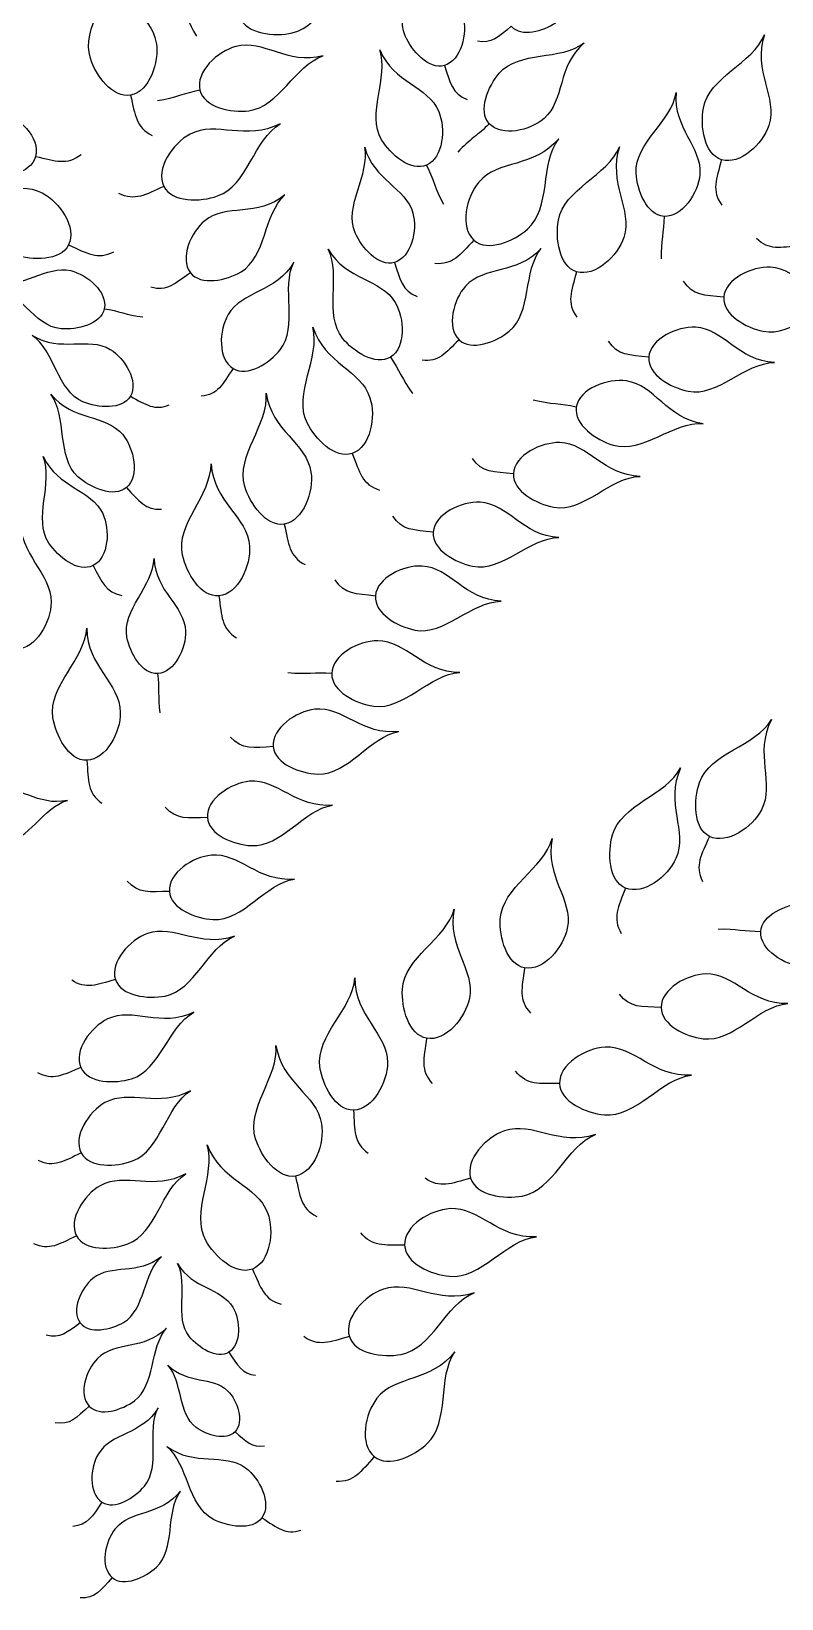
# Model space of a CAD drawing. Extents: x 5.1 to 68.9, y 5.1 to 68.9.
# Drawn here: x 38.26 to 44.72, y 38.67 to 52.16 of the extents above; entities that cross this region are included whole.
import ezdxf

# ---------------------------------------------------------------- set-up
doc = ezdxf.new("R2010")
doc.units = 0
doc.layers.add('View004', color=7, linetype='CONTINUOUS')

msp = doc.modelspace()

# ---------------------------------------------------------------- linework, layer by layer
at = {"layer": 'View004', "color": 1}
for p, q in [((41.818736, 51.867809), (41.818736, 51.867809)), ((39.116753, 51.611479), (39.116753, 51.611479)), ((39.713957, 51.654506), (39.713957, 51.654506)), ((42.204971, 51.366539), (42.204971, 51.366541)), ((38.29994, 51.084808), (38.29994, 51.084808)), ((41.663839, 51.00959), (41.663839, 51.00959)), ((44.204262, 51.056396), (44.204264, 51.056396)), ((39.403402, 50.827052), (39.403402, 50.827052)), ((43.708973, 50.568634), (43.708973, 50.568634)), ((42.072893, 50.363107), (42.072895, 50.363107)), ((38.583541, 50.322656), (38.583541, 50.322656)), ((39.632218, 50.083324), (39.632218, 50.083324)), ((41.388172, 50.171965), (41.388172, 50.171965)), ((42.956138, 50.092003), (42.956141, 50.092003)), ((44.223326, 49.872096), (44.223326, 49.872096)), ((38.890903, 49.773104), (38.890903, 49.773104)), ((41.945361, 49.50574), (41.945363, 49.50574)), ((39.999221, 49.258307), (39.99922, 49.258307)), ((41.353149, 49.356601), (41.353148, 49.356601)), ((43.577666, 49.355987), (43.577666, 49.355987)), ((39.114857, 49.019804), (39.114857, 49.019804)), ((42.953944, 48.926759), (42.953944, 48.926759)), ((41.025065, 48.52753), (41.025062, 48.52753)), ((42.412937, 48.35248), (42.412937, 48.35248)), ((39.081105, 48.234401), (39.081104, 48.234401)), ((40.440379, 47.919337), (40.440379, 47.919337)), ((41.722329, 47.849406), (41.722329, 47.849406)), ((38.794076, 47.562035), (38.794076, 47.562035)), ((39.878027, 47.301665), (39.878027, 47.301665)), ((41.224506, 47.30031), (41.224506, 47.30031)), ((39.350137, 46.632319), (39.350137, 46.632319)), ((40.848312, 46.632302), (40.848312, 46.632302)), ((38.740895, 45.885938), (38.740895, 45.885938)), ((40.344281, 46.003834), (40.344281, 46.003834)), ((39.778687, 45.393965), (39.778687, 45.393965)), ((44.100318, 45.230886), (44.100318, 45.230886)), ((39.450614, 44.757587), (39.450614, 44.757587)), ((43.376919, 44.786392), (43.376919, 44.786392)), ((44.541673, 44.410529), (44.541673, 44.410529)), ((38.986733, 43.999161), (38.986733, 43.999162)), ((42.509254, 44.098653), (42.509254, 44.098653)), ((43.683736, 43.758786), (43.683736, 43.758786)), ((41.665177, 43.493078), (41.665177, 43.493078)), ((38.688637, 43.240283), (38.688637, 43.240283)), ((42.809414, 43.102616), (42.809414, 43.102616)), ((41.036172, 42.874313), (41.036172, 42.874313)), ((38.692043, 42.506471), (38.692043, 42.506471)), ((40.536668, 42.306962), (40.536668, 42.306962)), ((42.044436, 42.288249), (42.044436, 42.28825)), ((38.651466, 41.791655), (38.651466, 41.791655)), ((41.475945, 41.712218), (41.475945, 41.712218)), ((40.165718, 41.506393), (40.165718, 41.506393)), ((38.684167, 41.042155), (38.684167, 41.042133)), ((41.000448, 40.924814), (41.000448, 40.924815)), ((39.962749, 40.790182), (39.962746, 40.790182)), ((38.761423, 40.324969), (38.761423, 40.324969)), ((40.015969, 40.105424), (40.015969, 40.105426)), ((41.214536, 39.891692), (41.214536, 39.891692)), ((38.870437, 39.499724), (38.870434, 39.499724)), ((40.247526, 39.365208), (40.247526, 39.365211)), ((38.958905, 38.850286), (38.958908, 38.850286))]:
    msp.add_line(p, q, dxfattribs=at)
for points in [[(41.480486, 52.123907), (41.382872, 52.351171), (41.61132, 52.623472), (41.562958, 52.861334)], [(38.770678, 51.930149), (38.68713, 52.19138), (38.968261, 52.467609), (38.940203, 52.735293)], [(38.940203, 52.735293), (38.994101, 52.408964), (39.295304, 52.313858), (39.33773, 52.062512)], [(40.508903, 52.148484), (40.776301, 52.209477), (40.871056, 52.592047), (41.115775, 52.704093)], [(39.532916, 52.423208), (39.596181, 52.315136), (39.610393, 52.239297), (39.683484, 52.119839)], [(40.058479, 52.284267), (40.111999, 52.136868), (40.356014, 52.113608), (40.508903, 52.148484)], [(41.978051, 52.291817), (42.017357, 52.14604), (41.963771, 51.909776), (41.818736, 51.867809)], [(42.394532, 52.205356), (42.478719, 52.109439), (42.670603, 52.163998), (42.776197, 52.235674)], [(40.775406, 51.951646), (40.466125, 51.867684), (40.260979, 52.094796), (40.022397, 52.030931)], [(41.818736, 51.867809), (41.682888, 51.828497), (41.536298, 51.993964), (41.480486, 52.123907)], [(42.394532, 52.205356), (42.282287, 52.114724), (42.225889, 52.051485), (42.10206, 52.077041)], [(44.047414, 51.499925), (44.095744, 51.769898), (44.473426, 51.882569), (44.573821, 52.132295)], [(44.573821, 52.132295), (44.468837, 51.818648), (44.690585, 51.593713), (44.610529, 51.351709)], [(39.33773, 52.062512), (39.3656, 51.897429), (39.2813, 51.64236), (39.116753, 51.611479)], [(40.022397, 52.030931), (39.865696, 51.988985), (39.674884, 51.811947), (39.713957, 51.654506)], [(40.134189, 51.477911), (40.398047, 51.509525), (40.528214, 51.868538), (40.775406, 51.951646)], [(41.278144, 51.227897), (41.145595, 51.449683), (41.344407, 51.763265), (41.261386, 52.002845)], [(41.261386, 52.002845), (41.380664, 51.71499), (41.677351, 51.692189), (41.770058, 51.470672)], [(42.290521, 51.801396), (42.459196, 51.997118), (42.819471, 51.907328), (43.020649, 52.061661)], [(43.020649, 52.061661), (42.785092, 51.857699), (42.857006, 51.568959), (42.676024, 51.411131)], [(39.116753, 51.611479), (38.962629, 51.582553), (38.818446, 51.780786), (38.770678, 51.930149)], [(41.818736, 51.867809), (41.869442, 51.716198), (41.884357, 51.623493), (42.015224, 51.573448)], [(42.204971, 51.366541), (42.105854, 51.476086), (42.194075, 51.68949), (42.290521, 51.801396)], [(39.116753, 51.611479), (39.156581, 51.438743), (39.163175, 51.334834), (39.30229, 51.265667)], [(39.713957, 51.654506), (39.576931, 51.62993), (39.502571, 51.587173), (39.348826, 51.562677)], [(39.713957, 51.654506), (39.750557, 51.507037), (39.983324, 51.459836), (40.134189, 51.477911)], [(43.468525, 50.940928), (43.453963, 51.198893), (43.775539, 51.384496), (43.813106, 51.635254)], [(43.813106, 51.635254), (43.785272, 51.324911), (44.037539, 51.167105), (44.016931, 50.927857)], [(37.989224, 51.479419), (38.150077, 51.432991), (38.343418, 51.246483), (38.29994, 51.084808)], [(41.770058, 51.470672), (41.830951, 51.325181), (41.808194, 51.073133), (41.663839, 51.00959)], [(42.676024, 51.411131), (42.557156, 51.307469), (42.310789, 51.249589), (42.204971, 51.366539)], [(44.204264, 51.056396), (44.054507, 51.102914), (44.019779, 51.345563), (44.047414, 51.499925)], [(39.628787, 51.275899), (39.480491, 51.198197), (39.328424, 50.976743), (39.403402, 50.827052)], [(40.404967, 51.366493), (40.112543, 51.211949), (39.85457, 51.394207), (39.628787, 51.275899)], [(39.86652, 50.744343), (40.125055, 50.835893), (40.17487, 51.226861), (40.404967, 51.366493)], [(42.204971, 51.366541), (42.110791, 51.269328), (42.035948, 51.232537), (41.932761, 51.12179)], [(44.610529, 51.351709), (44.557951, 51.19276), (44.364145, 51.006734), (44.204262, 51.056396)], [(41.049922, 50.428063), (40.952308, 50.655327), (41.180756, 50.927628), (41.132393, 51.16549)], [(41.132393, 51.16549), (41.209029, 50.877221), (41.487642, 50.817925), (41.547487, 50.595973)], [(41.663839, 51.00959), (41.528628, 50.95007), (41.35393, 51.101087), (41.278144, 51.227897)], [(42.802503, 51.235919), (42.588384, 50.983829), (42.281176, 51.057251), (42.115475, 50.863555)], [(42.533609, 50.4583), (42.739657, 50.639314), (42.640716, 51.020822), (42.802503, 51.235919)], [(42.799291, 50.535532), (42.847621, 50.805506), (43.225303, 50.918177), (43.325697, 51.167902)], [(43.325697, 51.167902), (43.220714, 50.854255), (43.442462, 50.62932), (43.362405, 50.387315)], [(38.29994, 51.084808), (38.259218, 50.933373), (38.018081, 50.88934), (37.862772, 50.911019)], [(38.29994, 51.084808), (38.472874, 51.045844), (38.569375, 51.006756), (38.691997, 51.102154)], [(41.663839, 51.00959), (41.726395, 50.889562), (41.737709, 50.806935), (41.810269, 50.674091)], [(44.204264, 51.056396), (44.158682, 50.885089), (44.115908, 50.790162), (44.206544, 50.663963)], [(37.579573, 50.857614), (37.872686, 50.704378), (38.129841, 50.887788), (38.356151, 50.770491)], [(43.708973, 50.568634), (43.561581, 50.578618), (43.476851, 50.793432), (43.468525, 50.940928)], [(44.016931, 50.927857), (44.003401, 50.770719), (43.866332, 50.557976), (43.708973, 50.568634)], [(38.356151, 50.770491), (38.504792, 50.693453), (38.657848, 50.472681), (38.583541, 50.322656)], [(39.403402, 50.827052), (39.241777, 50.754241), (39.15506, 50.696617), (39.015815, 50.765523)], [(39.403402, 50.827052), (39.473631, 50.686841), (39.718699, 50.691997), (39.86652, 50.744343)], [(40.444811, 50.752634), (40.207031, 50.5599), (39.940147, 50.679119), (39.756372, 50.531231)], [(40.067504, 50.091262), (40.28581, 50.220728), (40.260943, 50.584613), (40.444811, 50.752634)], [(42.115475, 50.863555), (42.006641, 50.736338), (41.94769, 50.474248), (42.072893, 50.363107)], [(39.756372, 50.531231), (39.635668, 50.4341), (39.537311, 50.205784), (39.632218, 50.083324)], [(41.547487, 50.595973), (41.586793, 50.450196), (41.533207, 50.213932), (41.388172, 50.171965)], [(42.956141, 50.092003), (42.806383, 50.138521), (42.771655, 50.38117), (42.799291, 50.535532)], [(43.708973, 50.568634), (43.708724, 50.433282), (43.680425, 50.354833), (43.683095, 50.203488)], [(41.388172, 50.171965), (41.252324, 50.132653), (41.105734, 50.29812), (41.049922, 50.428063)], [(42.072895, 50.363107), (41.949868, 50.235481), (41.890752, 50.149773), (41.735876, 50.162041)], [(42.072895, 50.363107), (42.190171, 50.259004), (42.415799, 50.354803), (42.533609, 50.4583)], [(43.362405, 50.387315), (43.309827, 50.228366), (43.116022, 50.042341), (42.956138, 50.092003)], [(44.87726, 50.316299), (44.708194, 50.299343), (44.611831, 50.273381), (44.506262, 50.37841)], [(38.583541, 50.322656), (38.513939, 50.182133), (38.26885, 50.186193), (38.120797, 50.237878)], [(38.583541, 50.322656), (38.74549, 50.250569), (38.832464, 50.193333), (38.971399, 50.26286)], [(40.941115, 49.519842), (40.779349, 49.721312), (40.933189, 50.059237), (40.818035, 50.285137)], [(40.818035, 50.285137), (40.975735, 50.016402), (41.27274, 50.034583), (41.395005, 49.827905)], [(42.650836, 50.291939), (42.443932, 50.064976), (42.161239, 50.143111), (42.001167, 49.96876)], [(42.375994, 49.579079), (42.573094, 49.740349), (42.493699, 50.097601), (42.650836, 50.291939)], [(37.926941, 50.005271), (38.20773, 49.939976), (38.384668, 50.15089), (38.601241, 50.101333)], [(38.601241, 50.101333), (38.743487, 50.068783), (38.920844, 49.915921), (38.890903, 49.773104)], [(39.632218, 50.083324), (39.498535, 49.988244), (39.430137, 49.920381), (39.291365, 49.957976)], [(39.632218, 50.083324), (39.721115, 49.96862), (39.942684, 50.017236), (40.067504, 50.091262)], [(40.522954, 50.175643), (40.368588, 49.910138), (40.075774, 49.926875), (39.956087, 49.722677)], [(40.404688, 49.420844), (40.563329, 49.620065), (40.410328, 49.952527), (40.522954, 50.175643)], [(41.388172, 50.171965), (41.438878, 50.020354), (41.453793, 49.927649), (41.58466, 49.877604)], [(42.956141, 50.092003), (42.910553, 49.920697), (42.867785, 49.825769), (42.958421, 49.69957)], [(44.626026, 50.129894), (44.466869, 50.138396), (44.234735, 50.03107), (44.223326, 49.872096)], [(45.305369, 49.826675), (44.990884, 49.842353), (44.868347, 50.116955), (44.626026, 50.129894)], [(38.518952, 49.600522), (38.280719, 49.62025), (38.151887, 49.9387), (37.926941, 50.005271)], [(42.001167, 49.96876), (41.89603, 49.854247), (41.832793, 49.612953), (41.945361, 49.50574)], [(44.223326, 49.872096), (44.055637, 49.89108), (43.956643, 49.886076), (43.876174, 50.010175)], [(41.395005, 49.827905), (41.475311, 49.692161), (41.4874, 49.439375), (41.353149, 49.356601)], [(44.223326, 49.872096), (44.21264, 49.72319), (44.415732, 49.60826), (44.562172, 49.579236)], [(44.562172, 49.579236), (44.818292, 49.52847), (45.049149, 49.824257), (45.305369, 49.826675)], [(38.890903, 49.773104), (38.862859, 49.639333), (38.655166, 49.589239), (38.518952, 49.600522)], [(38.890903, 49.773104), (39.01489, 49.755524), (39.083143, 49.719536), (39.222157, 49.702575)], [(39.956087, 49.722677), (39.877475, 49.588562), (39.866566, 49.339358), (39.999221, 49.258307)], [(38.706589, 48.97247), (38.486046, 49.066141), (38.463535, 49.409733), (38.270363, 49.543809)], [(38.270363, 49.543809), (38.517086, 49.393393), (38.751794, 49.538529), (38.942345, 49.423264)], [(40.636203, 48.79231), (40.515443, 49.038559), (40.753274, 49.352843), (40.686471, 49.61357)], [(40.686471, 49.61357), (40.787395, 49.298594), (41.099249, 49.248442), (41.177885, 49.005973)], [(41.353148, 49.356601), (41.227397, 49.27907), (41.033606, 49.404649), (40.941115, 49.519842)], [(41.945363, 49.50574), (42.050803, 49.405318), (42.2633, 49.48687), (42.375994, 49.579079)], [(43.980367, 49.613785), (43.82121, 49.622287), (43.589076, 49.514961), (43.577666, 49.355987)], [(44.65971, 49.310566), (44.345225, 49.326244), (44.222689, 49.600846), (43.980367, 49.613785)], [(38.942345, 49.423264), (39.067501, 49.347569), (39.18825, 49.146322), (39.114857, 49.019804)], [(39.99922, 49.258307), (40.123474, 49.182389), (40.313983, 49.306937), (40.404688, 49.420844)], [(41.945363, 49.50574), (41.827042, 49.391312), (41.769393, 49.313701), (41.626071, 49.330127)], [(43.577666, 49.355987), (43.409978, 49.374971), (43.310984, 49.369967), (43.230515, 49.494067)], [(39.99922, 49.258307), (39.907703, 49.121491), (39.867725, 49.033466), (39.724163, 49.019286)], [(41.353148, 49.356601), (41.431603, 49.246307), (41.454163, 49.166018), (41.544287, 49.044405)], [(43.577666, 49.355987), (43.56698, 49.207081), (43.770073, 49.092151), (43.916513, 49.063127)], [(43.916513, 49.063127), (44.172632, 49.012361), (44.40349, 49.308149), (44.65971, 49.310566)], [(43.385362, 49.151947), (43.224772, 49.174861), (42.979791, 49.086904), (42.953944, 48.926759)], [(44.046853, 48.78352), (43.729433, 48.827662), (43.629869, 49.117063), (43.385362, 49.151947)], [(38.664056, 48.327268), (38.479468, 48.494519), (38.574634, 48.839587), (38.430713, 49.037171)], [(38.430713, 49.037171), (38.621641, 48.805265), (38.90164, 48.867656), (39.049413, 48.689452)], [(39.114857, 49.019804), (39.046112, 48.9013), (38.832688, 48.918913), (38.706589, 48.97247)], [(39.114857, 49.019804), (39.251897, 48.947662), (39.324431, 48.892772), (39.449541, 48.945405)], [(40.100234, 48.244331), (40.021515, 48.507057), (40.307689, 48.778059), (40.284569, 49.046214)], [(40.284569, 49.046214), (40.332443, 48.718947), (40.631843, 48.618306), (40.66963, 48.366221)], [(41.177885, 49.005973), (41.229533, 48.846721), (41.183345, 48.582084), (41.025065, 48.52753)], [(42.953944, 48.926759), (42.818266, 48.957923), (42.733092, 48.947783), (42.582067, 48.985583)], [(42.953944, 48.926759), (42.929734, 48.776757), (43.12531, 48.641998), (43.271166, 48.599419)], [(41.025062, 48.52753), (40.876805, 48.476434), (40.705248, 48.651512), (40.636203, 48.79231)], [(43.271166, 48.599419), (43.526263, 48.524949), (43.786877, 48.804083), (44.046853, 48.78352)], [(39.049413, 48.689452), (39.146472, 48.572409), (39.196353, 48.333584), (39.081105, 48.234401)], [(42.812654, 48.620799), (42.652259, 48.625899), (42.420941, 48.512754), (42.412937, 48.35248)], [(43.503125, 48.330451), (43.186219, 48.339349), (43.05686, 48.61308), (42.812654, 48.620799)], [(38.413361, 47.755964), (38.276309, 47.963962), (38.454515, 48.274399), (38.364413, 48.50163)], [(38.364413, 48.50163), (38.49148, 48.229439), (38.778193, 48.220038), (38.87686, 48.010614)], [(41.025062, 48.52753), (41.089661, 48.362452), (41.111341, 48.260616), (41.259057, 48.212482)], [(42.412937, 48.35248), (42.243725, 48.367918), (42.144187, 48.360712), (42.060469, 48.48387)], [(39.081104, 48.234401), (38.973155, 48.1415), (38.769597, 48.231641), (38.664056, 48.327268)], [(39.564002, 47.651962), (39.505808, 47.919983), (39.812062, 48.168071), (39.809723, 48.437212)], [(39.809723, 48.437212), (39.832175, 48.107224), (40.122908, 47.983759), (40.141111, 47.729507)], [(40.66963, 48.366221), (40.694452, 48.200652), (40.605465, 47.947181), (40.440379, 47.919337)], [(42.412937, 48.35248), (42.405437, 48.202356), (42.612392, 48.091114), (42.760436, 48.065104)], [(42.760436, 48.065104), (43.019359, 48.019612), (43.245265, 48.322408), (43.503125, 48.330451)], [(39.081104, 48.234401), (39.191046, 48.116789), (39.243535, 48.038134), (39.384349, 48.047116)], [(40.440379, 47.919337), (40.285747, 47.893255), (40.145242, 48.094113), (40.100234, 48.244331)], [(42.125029, 48.107204), (41.965873, 48.115706), (41.733738, 48.00838), (41.722329, 47.849406)], [(42.804373, 47.803985), (42.489887, 47.819663), (42.367351, 48.094265), (42.125029, 48.107204)], [(38.162711, 47.979324), (38.157191, 47.64862), (38.436425, 47.501008), (38.433059, 47.246129)], [(38.87686, 48.010614), (38.941667, 47.873065), (38.930416, 47.629346), (38.794076, 47.562035)], [(40.440379, 47.919337), (40.477015, 47.745896), (40.481695, 47.641883), (40.61951, 47.570165)], [(41.722329, 47.849406), (41.55464, 47.86839), (41.455646, 47.863386), (41.375177, 47.987485)], [(41.722329, 47.849406), (41.711643, 47.7005), (41.914735, 47.58557), (42.061175, 47.556546)], [(42.061175, 47.556546), (42.317295, 47.50578), (42.548152, 47.801567), (42.804373, 47.803985)], [(38.794076, 47.562035), (38.666371, 47.498988), (38.491721, 47.637038), (38.413361, 47.755964)], [(39.878027, 47.301665), (39.721843, 47.287607), (39.597272, 47.498716), (39.564002, 47.651962)], [(40.141111, 47.729507), (40.153069, 47.562516), (40.044772, 47.316675), (39.878027, 47.301665)], [(38.794076, 47.562035), (38.871217, 47.420723), (38.902434, 47.331464), (39.041039, 47.305049)], [(39.085284, 46.945344), (39.041268, 47.180306), (39.314278, 47.388811), (39.318953, 47.623355)], [(39.318953, 47.623355), (39.330287, 47.335297), (39.580501, 47.220477), (39.590018, 46.998509)], [(41.627206, 47.558108), (41.46805, 47.56661), (41.235915, 47.459284), (41.224506, 47.30031)], [(42.30655, 47.254889), (41.992064, 47.270567), (41.869528, 47.545169), (41.627206, 47.558108)], [(41.224506, 47.30031), (41.056817, 47.319294), (40.957823, 47.31429), (40.877354, 47.438389)], [(38.433059, 47.246129), (38.430839, 47.078725), (38.302151, 46.842923), (38.134735, 46.84207)], [(39.878027, 47.301665), (39.901157, 47.125913), (39.897785, 47.02185), (40.029654, 46.939701)], [(41.224506, 47.30031), (41.21382, 47.151404), (41.416912, 47.036474), (41.563352, 47.00745)], [(41.563352, 47.00745), (41.819472, 46.956684), (42.050329, 47.252471), (42.30655, 47.254889)], [(38.448072, 46.254142), (38.405784, 46.525129), (38.726134, 46.754726), (38.73967, 47.023535)], [(38.73967, 47.023535), (38.74261, 46.692798), (39.025571, 46.552404), (39.02875, 46.297522)], [(39.590018, 46.998509), (39.59627, 46.852722), (39.495786, 46.641237), (39.350137, 46.632319)], [(39.350137, 46.632319), (39.213713, 46.623967), (39.110447, 46.811), (39.085284, 46.945344)], [(41.244176, 46.91536), (41.081959, 46.915693), (40.851611, 46.794486), (40.848312, 46.632302)], [(41.950519, 46.642618), (41.630044, 46.642139), (41.491159, 46.914858), (41.244176, 46.91536)], [(39.350137, 46.632319), (39.365989, 46.508099), (39.349357, 46.432757), (39.369775, 46.29421)], [(40.848312, 46.632302), (40.709616, 46.644278), (40.626684, 46.622372), (40.471866, 46.638782)], [(40.848312, 46.632302), (40.845192, 46.48039), (41.057654, 46.374172), (41.208018, 46.352315)], [(41.208018, 46.352315), (41.470999, 46.314083), (41.690212, 46.626786), (41.950519, 46.642618)], [(39.02875, 46.297522), (39.03085, 46.130116), (38.908234, 45.891089), (38.740895, 45.885938)], [(40.702748, 46.325191), (40.543209, 46.307881), (40.329893, 46.163662), (40.344281, 46.003834)], [(41.426918, 46.133802), (41.11186, 46.098492), (40.94565, 46.351547), (40.702748, 46.325191)], [(38.740895, 45.885938), (38.584154, 45.881138), (38.472248, 46.099201), (38.448072, 46.254142)], [(44.014604, 45.693457), (44.104473, 45.952582), (44.49511, 46.004933), (44.633245, 46.235932)], [(44.633245, 46.235932), (44.480602, 45.942511), (44.664529, 45.685727), (44.547692, 45.459181)], [(40.344281, 46.003834), (40.174567, 45.995566), (40.077001, 45.974572), (39.976952, 46.084873)], [(40.728404, 45.767638), (40.99114, 45.758638), (41.172689, 46.089936), (41.426918, 46.133802)], [(38.740895, 45.885938), (38.753621, 45.709127), (38.744135, 45.605444), (38.870914, 45.515662)], [(40.344281, 46.003834), (40.357757, 45.854129), (40.578182, 45.772783), (40.728404, 45.767638)], [(43.264713, 45.24326), (43.339513, 45.507129), (43.726487, 45.581887), (43.851092, 45.820456)], [(43.851092, 45.820456), (43.715597, 45.518732), (43.914007, 45.272965), (43.810406, 45.040067)], [(38.57285, 45.540815), (38.313508, 45.484727), (38.153677, 45.681352), (37.953657, 45.638831)], [(40.141574, 45.705318), (39.982783, 45.691578), (39.767852, 45.552979), (39.778687, 45.393965)], [(40.856516, 45.499634), (40.542911, 45.471374), (40.383337, 45.726242), (40.141574, 45.705318)], [(44.100318, 45.230886), (43.959655, 45.300203), (43.963219, 45.5453), (44.014604, 45.693457)], [(38.02225, 45.176759), (38.241779, 45.191519), (38.364882, 45.482755), (38.57285, 45.540815)], [(39.778687, 45.393965), (39.609989, 45.389405), (39.512656, 45.370679), (39.415693, 45.482367)], [(40.155007, 45.151133), (40.4157, 45.136523), (40.603128, 45.461567), (40.856516, 45.499634)], [(39.778687, 45.393965), (39.788833, 45.245021), (40.005952, 45.159487), (40.155007, 45.151133)], [(44.547692, 45.459181), (44.470954, 45.310384), (44.250493, 45.156882), (44.100318, 45.230886)], [(42.299519, 44.51976), (42.314585, 44.793612), (42.675723, 44.951471), (42.744935, 45.21157)], [(42.744935, 45.21157), (42.678959, 44.887466), (42.926467, 44.691233), (42.876502, 44.441276)], [(43.376919, 44.786392), (43.232498, 44.847494), (43.221944, 45.09239), (43.264713, 45.24326)], [(44.100318, 45.230886), (44.028559, 45.068792), (43.971498, 44.981702), (44.041308, 44.842908)], [(39.8135, 45.06894), (39.65471, 45.0552), (39.439779, 44.916601), (39.450614, 44.757587)], [(40.528443, 44.863256), (40.214838, 44.834996), (40.055263, 45.089864), (39.8135, 45.06894)], [(43.810406, 45.040067), (43.742364, 44.887098), (43.531106, 44.721157), (43.376919, 44.786392)], [(39.450614, 44.757587), (39.281915, 44.753027), (39.184582, 44.734301), (39.087619, 44.845989)], [(39.826934, 44.514755), (40.087627, 44.500145), (40.275055, 44.825189), (40.528443, 44.863256)], [(39.450614, 44.757587), (39.46076, 44.608643), (39.677879, 44.523109), (39.826934, 44.514755)], [(43.376919, 44.786392), (43.314612, 44.620434), (43.262661, 44.530204), (43.340343, 44.395659)], [(41.456476, 43.914697), (41.472214, 44.188511), (41.833736, 44.345485), (41.903585, 44.605414)], [(41.903585, 44.605414), (41.836815, 44.281473), (42.083841, 44.084633), (42.033265, 43.8348)], [(44.541673, 44.410529), (44.549281, 44.558063), (44.762707, 44.646239), (44.91005, 44.656937)], [(39.262719, 44.393623), (39.111298, 44.340481), (38.936372, 44.151528), (38.986733, 43.999161)], [(40.01144, 44.371951), (39.712669, 44.265911), (39.493262, 44.474534), (39.262719, 44.393623)], [(42.509254, 44.098653), (42.354943, 44.126571), (42.290903, 44.363182), (42.299519, 44.51976)], [(42.876502, 44.441276), (42.843688, 44.277104), (42.673997, 44.068846), (42.509254, 44.098653)], [(44.541673, 44.410529), (44.406335, 44.408609), (44.32744, 44.435633), (44.176158, 44.430527)], [(44.905805, 44.108392), (44.74847, 44.119396), (44.533549, 44.25302), (44.541673, 44.410529)], [(39.414509, 43.856518), (39.672406, 43.907506), (39.773849, 44.271415), (40.01144, 44.371951)], [(38.986733, 43.999162), (38.823347, 43.952512), (38.733113, 43.909878), (38.610599, 43.994542)], [(38.986733, 43.999162), (39.033905, 43.856446), (39.267053, 43.827362), (39.414509, 43.856518)], [(40.747479, 43.245764), (40.708221, 43.517206), (41.031115, 43.743212), (41.047651, 44.011853)], [(41.047651, 44.011853), (41.046931, 43.681104), (41.328273, 43.537558), (41.328605, 43.282657)], [(42.509254, 44.098653), (42.484888, 43.923068), (42.454006, 43.823636), (42.559318, 43.70942)], [(44.069429, 44.046899), (43.908982, 44.043899), (43.683656, 43.91926), (43.683736, 43.758786)], [(44.773649, 43.791701), (44.456697, 43.784627), (44.313713, 44.051492), (44.069429, 44.046899)], [(41.665177, 43.493078), (41.510936, 43.521374), (41.447475, 43.75814), (41.456476, 43.914697)], [(43.683736, 43.758786), (43.51396, 43.76568), (43.414911, 43.753446), (43.325096, 43.872255)], [(39.661408, 43.716307), (39.3775, 43.580134), (39.138854, 43.763077), (38.919684, 43.658905)], [(39.126125, 43.144432), (39.37546, 43.221935), (39.437344, 43.592009), (39.661408, 43.716307)], [(42.033265, 43.8348), (42.000049, 43.670709), (41.829848, 43.462868), (41.665177, 43.493078)], [(43.683736, 43.758786), (43.68381, 43.608475), (43.896103, 43.507799), (44.045268, 43.48928)], [(44.045268, 43.48928), (44.306155, 43.456892), (44.516521, 43.770679), (44.773649, 43.791701)], [(38.919684, 43.658905), (38.775733, 43.590487), (38.622863, 43.385461), (38.688637, 43.240283)], [(41.665177, 43.493078), (41.640379, 43.317553), (41.609251, 43.218197), (41.714287, 43.103723)], [(40.192915, 42.628138), (40.111267, 42.889969), (40.394397, 43.164149), (40.368283, 43.43203)], [(40.368283, 43.43203), (40.419811, 43.105318), (40.720315, 43.008026), (40.760914, 42.756379)], [(43.201536, 43.416467), (43.034345, 43.407737), (42.80374, 43.269938), (42.809414, 43.102616)], [(43.944713, 43.174909), (43.614476, 43.156489), (43.45609, 43.429766), (43.201536, 43.416467)], [(38.688637, 43.240283), (38.532187, 43.177013), (38.447557, 43.125412), (38.317652, 43.196123)], [(38.688637, 43.240283), (38.750245, 43.1043), (38.983565, 43.100117), (39.126125, 43.144432)], [(41.036172, 42.874313), (40.879387, 42.871253), (40.769923, 43.090563), (40.747479, 43.245764)], [(41.328605, 43.282657), (41.328826, 43.115238), (41.203558, 42.877595), (41.036172, 42.874313)], [(42.809414, 43.102616), (42.63215, 43.103876), (42.529298, 43.087712), (42.43151, 43.208434)], [(39.633489, 43.041784), (39.358553, 42.888302), (39.109042, 43.056124), (38.896739, 42.93859)], [(39.134624, 42.437879), (39.378685, 42.530664), (39.417547, 42.903858), (39.633489, 43.041784)], [(42.809414, 43.102616), (42.814754, 42.945891), (43.039592, 42.848312), (43.195772, 42.8342)], [(43.195772, 42.8342), (43.468924, 42.809516), (43.67734, 43.144031), (43.944713, 43.174909)], [(38.896739, 42.93859), (38.757298, 42.861394), (38.61741, 42.6473), (38.692043, 42.506471)], [(41.036172, 42.874313), (41.046924, 42.697372), (41.036266, 42.593801), (41.162047, 42.502609)], [(43.117822, 42.665043), (42.804889, 42.55795), (42.578465, 42.778178), (42.337006, 42.696495)], [(40.760914, 42.756379), (40.787584, 42.591098), (40.701436, 42.336649), (40.536668, 42.306962)], [(42.337006, 42.696495), (42.178414, 42.642849), (41.993699, 42.447794), (42.044436, 42.288249)], [(42.48901, 42.13439), (42.758653, 42.184538), (42.868778, 42.562969), (43.117822, 42.665043)], [(38.692043, 42.506471), (38.539808, 42.433639), (38.458534, 42.376899), (38.324501, 42.439436)], [(38.692043, 42.506471), (38.761949, 42.374561), (38.995081, 42.384826), (39.134624, 42.437879)], [(39.764752, 41.752454), (39.632462, 41.992706), (39.855137, 42.317903), (39.776056, 42.575173)], [(39.776056, 42.575173), (39.891788, 42.265331), (40.205668, 42.230009), (40.295702, 41.991538)], [(40.536668, 42.306962), (40.382337, 42.279158), (40.239598, 42.478432), (40.192915, 42.628138)], [(39.592912, 42.326968), (39.317976, 42.173486), (39.068465, 42.341308), (38.856163, 42.223774)], [(39.094048, 41.723063), (39.338108, 41.815848), (39.37697, 42.189042), (39.592912, 42.326968)], [(40.536668, 42.306962), (40.575242, 42.133942), (40.58108, 42.029988), (40.719688, 41.959813)], [(42.044436, 42.28825), (41.87344, 42.24151), (41.778803, 42.198104), (41.651996, 42.287865)], [(42.044436, 42.28825), (42.091962, 42.138809), (42.334838, 42.105716), (42.48901, 42.13439)], [(38.856163, 42.223774), (38.716721, 42.146578), (38.576833, 41.932484), (38.651466, 41.791655)], [(40.295702, 41.991538), (40.354838, 41.834911), (40.321238, 41.568383), (40.165718, 41.506393)], [(41.868067, 42.026069), (41.700875, 42.017339), (41.470271, 41.87954), (41.475945, 41.712218)], [(42.611243, 41.784511), (42.281006, 41.766091), (42.122621, 42.039368), (41.868067, 42.026069)], [(38.651466, 41.791655), (38.499231, 41.718823), (38.417957, 41.662083), (38.283925, 41.72462)], [(38.651466, 41.791655), (38.721372, 41.659745), (38.954504, 41.67001), (39.094048, 41.723063)], [(40.165718, 41.506393), (40.020048, 41.448325), (39.840389, 41.615085), (39.764752, 41.752454)], [(41.475945, 41.712218), (41.298681, 41.713478), (41.195829, 41.697314), (41.09804, 41.818036)], [(41.475945, 41.712218), (41.481285, 41.555493), (41.706123, 41.457914), (41.862302, 41.443802)], [(41.862302, 41.443802), (42.135455, 41.419118), (42.343871, 41.753633), (42.611243, 41.784511)], [(39.382625, 41.612812), (39.178253, 41.448499), (38.950009, 41.551547), (38.792059, 41.425471)], [(39.057119, 41.047473), (39.244592, 41.157649), (39.224526, 41.469487), (39.382625, 41.612812)], [(38.792059, 41.425471), (38.688316, 41.342666), (38.603273, 41.147393), (38.684167, 41.042155)], [(39.623993, 40.923991), (39.490883, 41.089427), (39.617027, 41.367269), (39.522203, 41.552821)], [(39.522203, 41.552821), (39.652029, 41.332102), (39.896098, 41.347291), (39.996751, 41.177543)], [(40.165718, 41.506393), (40.238064, 41.344559), (40.264544, 41.243865), (40.414375, 41.202783)], [(41.293018, 41.33306), (41.134426, 41.279414), (40.949711, 41.084359), (41.000448, 40.924814)], [(42.073834, 41.301608), (41.760901, 41.194515), (41.534477, 41.414743), (41.293018, 41.33306)], [(41.445022, 40.770955), (41.714665, 40.821103), (41.82479, 41.199534), (42.073834, 41.301608)], [(39.996751, 41.177543), (40.062861, 41.066053), (40.073008, 40.858319), (39.962749, 40.790182)], [(38.684167, 41.042133), (38.569312, 40.96113), (38.510481, 40.903222), (38.391718, 40.935904)], [(38.684167, 41.042133), (38.759937, 40.943559), (38.949929, 40.984455), (39.057119, 41.047473)], [(39.427289, 40.997185), (39.232161, 40.803271), (38.982701, 40.885656), (38.831794, 40.736743)], [(39.149924, 40.371565), (39.33338, 40.50714), (39.278125, 40.83026), (39.427289, 40.997185)], [(39.962746, 40.790182), (39.859467, 40.72636), (39.700101, 40.829398), (39.623993, 40.923991)], [(41.000448, 40.924815), (40.829452, 40.878075), (40.734815, 40.834669), (40.608008, 40.92443)], [(41.000448, 40.924815), (41.047974, 40.775374), (41.29085, 40.742281), (41.445022, 40.770955)], [(39.962746, 40.790182), (40.039627, 40.676495), (40.073331, 40.60327), (40.193088, 40.592053)], [(41.908565, 40.793054), (41.704725, 40.532583), (41.39482, 40.593629), (41.237018, 40.393445)], [(41.671063, 40.00528), (41.869688, 40.194409), (41.755531, 40.571644), (41.908565, 40.793054)], [(38.831794, 40.736743), (38.732677, 40.638937), (38.665447, 40.425857), (38.761423, 40.324969)], [(39.681836, 40.142272), (39.523123, 40.257238), (39.567944, 40.535275), (39.438434, 40.677454)], [(39.438434, 40.677454), (39.607652, 40.512465), (39.821281, 40.585284), (39.952141, 40.458592)], [(38.761423, 40.324969), (38.85132, 40.23047), (39.045031, 40.294045), (39.149924, 40.371565)], [(39.952141, 40.458592), (40.038091, 40.375382), (40.097593, 40.192882), (40.015969, 40.105424)], [(41.237018, 40.393445), (41.133371, 40.261967), (41.084975, 39.997724), (41.214536, 39.891692)], [(38.761423, 40.324969), (38.650514, 40.22782), (38.595512, 40.160932), (38.468015, 40.181957)], [(39.355667, 40.312007), (39.212735, 40.076957), (38.950798, 40.097116), (38.840005, 39.916358)], [(39.236425, 39.638128), (39.382016, 39.813742), (39.250885, 40.114182), (39.355667, 40.312007)], [(40.015969, 40.105426), (39.939514, 40.023508), (39.772582, 40.076536), (39.681836, 40.142272)], [(40.015969, 40.105426), (40.112043, 40.022877), (40.159842, 39.965866), (40.269199, 39.984971)], [(39.824751, 39.353949), (39.607252, 39.470081), (39.615533, 39.824302), (39.429775, 39.979351)], [(39.429775, 39.979351), (39.668929, 39.802668), (39.922737, 39.929995), (40.107527, 39.794478)], [(41.214536, 39.891692), (41.335891, 39.792375), (41.557498, 39.897152), (41.671063, 40.00528)], [(38.840005, 39.916358), (38.767235, 39.797638), (38.753065, 39.574653), (38.870437, 39.499724)], [(41.214536, 39.891692), (41.096725, 39.759236), (41.041092, 39.671228), (40.885849, 39.677276)], [(40.107527, 39.794478), (40.228897, 39.705475), (40.334296, 39.488186), (40.247526, 39.365208)], [(38.870434, 39.499724), (38.98037, 39.429542), (39.153182, 39.537716), (39.236425, 39.638128)], [(39.545534, 39.592663), (39.373283, 39.378169), (39.116183, 39.432178), (38.982851, 39.267343)], [(39.339775, 38.939979), (39.506942, 39.095195), (39.415946, 39.410123), (39.545534, 39.592663)], [(38.870434, 39.499724), (38.786059, 39.378814), (38.748703, 39.300688), (38.619884, 39.290524)], [(38.982851, 39.267343), (38.895277, 39.15908), (38.852265, 38.939824), (38.958905, 38.850286)], [(40.247526, 39.365211), (40.166252, 39.250022), (39.949109, 39.287551), (39.824751, 39.353949)], [(40.247526, 39.365211), (40.381403, 39.278764), (40.450738, 39.215884), (40.583773, 39.258415)], [(38.958908, 38.850286), (39.058797, 38.766418), (39.244195, 38.851246), (39.339775, 38.939979)], [(38.958908, 38.850286), (38.859543, 38.741359), (38.812355, 38.668746), (38.683307, 38.6754)]]:
    msp.add_open_spline(points, degree=3, dxfattribs=at)

doc.saveas('drawing.dxf')
